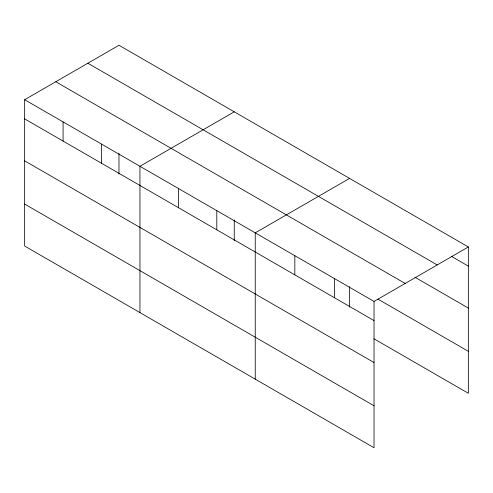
<?xml version="1.0" encoding="UTF-8"?>
<svg xmlns="http://www.w3.org/2000/svg" width="493" height="493" viewBox="0 0 493 493"><rect width="100%" height="100%" fill="white"/><g stroke="black" fill="none" stroke-linecap="round" stroke-linejoin="round"><path stroke-width="0.74" d="M373.977 338.796L468.35 393.285L468.35 246.968L118.973 45.264L24.65 99.715L24.65 246.032L374.027 447.736L374.027 301.426L24.65 99.715M234.267 111.825L139.944 166.283L139.944 312.593M349.562 178.392L255.238 232.844L255.238 379.16M374.027 301.426L468.35 246.968M451.194 256.224L468.35 266.134M87.846 63.233L437.223 264.944M414.896 277.232L468.35 308.094M55.777 81.746L405.154 283.457M377.94 299.122L468.35 351.324M24.65 118.881L374.027 320.592M24.65 160.841L374.027 362.552M24.65 204.071L374.027 405.782M349.562 286.556L349.562 307.151M334.433 278.57L334.433 297.729M294.832 255.707L294.832 274.872M234.267 219.989L234.267 240.59M216.809 210.659L216.809 229.818M178.374 188.468L178.374 207.633M118.973 153.428L118.973 174.023M101.515 144.092L101.515 163.257M63.079 121.907L63.079 141.066"/></g></svg>
